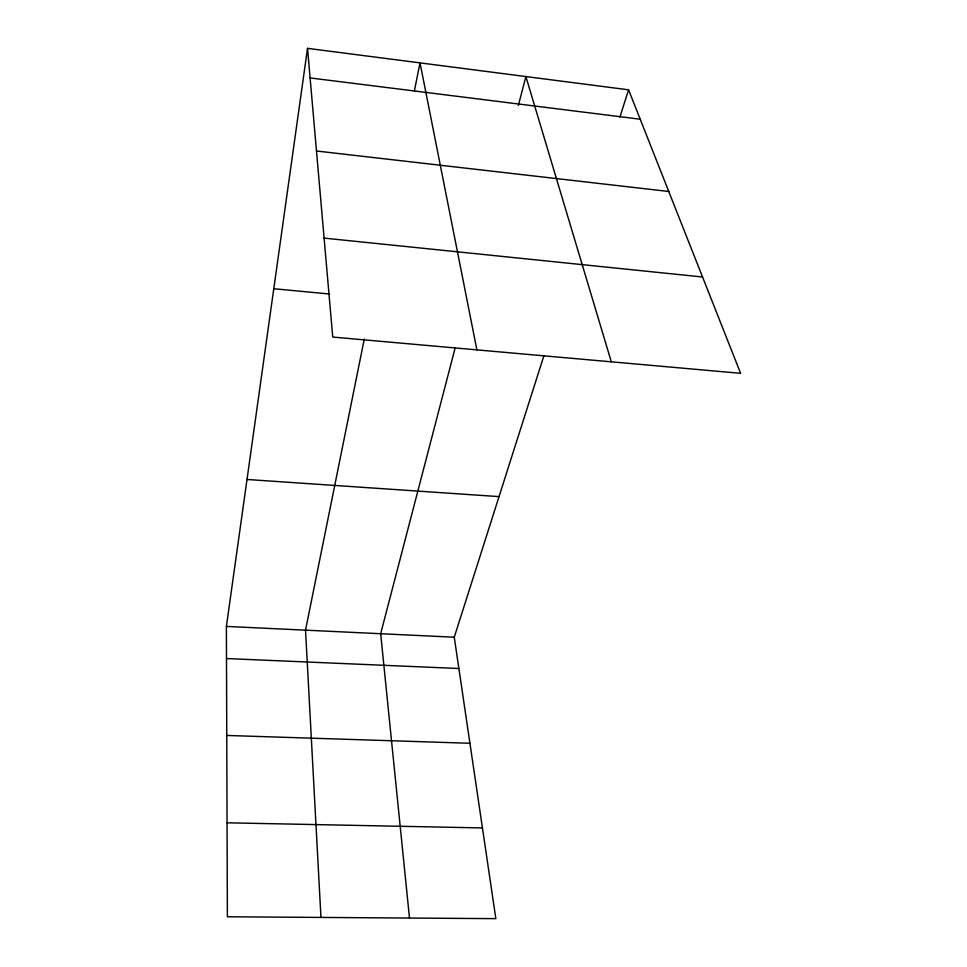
<?xml version="1.0" encoding="UTF-8"?>
<svg xmlns="http://www.w3.org/2000/svg" width="967" height="967" viewBox="0 0 967 967"><rect width="100%" height="100%" fill="white"/><g stroke="black" fill="none" stroke-linecap="round" stroke-linejoin="round"><path stroke-width="1.45" d="M543.925 355.663L454.26 637.205L495.841 918.65L227.378 916.776L226.387 626.411L307.518 48.35L628.586 89.822L740.613 373.322L332.745 337.06L307.518 48.35M364.293 339.018L305.524 630.158L320.959 917.429M414.372 90.946L420.029 62.879L476.888 349.873M455.203 347.745L380.672 633.723L409.488 918.046M518.348 105.463L525.891 76.562L611.301 361.827M619.92 117.031L628.586 89.822M227.064 822.808L482.436 827.933M226.761 735.452L469.926 743.272M226.496 658.551L458.89 668.511M226.387 626.411L454.26 637.205M247.008 479.475L499.032 496.615M273.782 288.722L329.155 293.98M324.09 238.112L702.55 276.997M316.487 151.009L668.753 191.478M310.105 77.94L640.202 119.219"/></g></svg>
